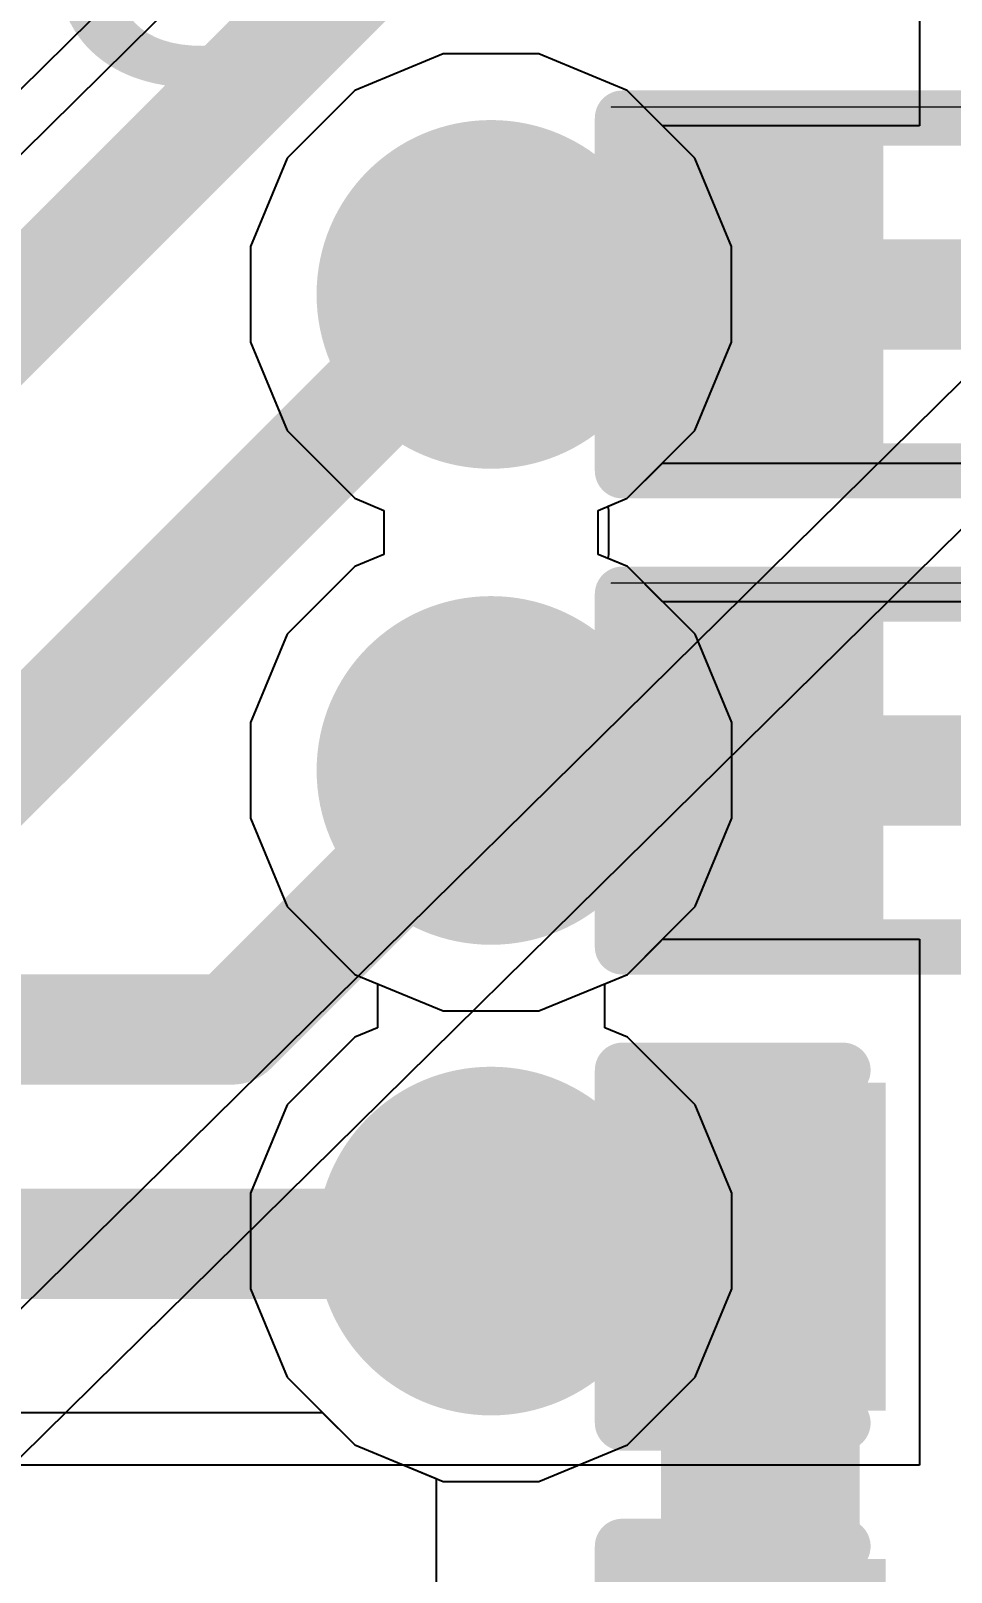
# Model space of a CAD drawing. Header units: inches. Extents: x -5 to 5328, y -4 to 5281.
# Drawn here: x 16.463 to 18.582, y 42.365 to 45.916 of the extents above; entities that cross this region are included whole.
import ezdxf

# ---------------------------------------------------------------- set-up
doc = ezdxf.new("R2010")
doc.units = ezdxf.units.IN
for name, color, linetype in [('Bottom Layer', 5, 'Continuous'), ('Bottom Solder', 6, 'Continuous'), ('Drill Drawing', 1, 'Continuous'), ('Layer 1', 16, 'Continuous'), ('Layer 2', 76, 'Continuous'), ('Top Layer', 1, 'Continuous'), ('Top Overlay', 2, 'Continuous'), ('Top Paste', 8, 'Continuous'), ('Top Solder', 216, 'Continuous'), ('Via Holes', 16, 'Continuous')]:
    doc.layers.add(name, color=color, linetype=linetype)
doc.styles.add('Arial', font='', dxfattribs={"height": 0.2})
doc.styles.get('Arial').set_extended_font_data('Arial')

# ---------------------------------------------------------------- blocks, each defined once
blk = doc.blocks.new('28_UFQFPN__4_4__7')
at = {"layer": 'Top Solder'}
for p in [(-1.2888, -1.5888), (1.5612, -1.5888), (2.2112, -1.2888), (2.2112, 1.7112)]:
    blk.add_line(p, (5314.1234, 5237.7641), dxfattribs=at)
blk = doc.blocks.new('R___0402_43')
at = {"layer": 'Top Layer'}
for points in [[(-0.6985, -0.3175), (-0.6985, 0.3175), (-0.2413, 0.3175), (-0.2413, -0.3175)], [(0.2413, -0.3175), (0.2413, 0.3175), (0.6985, 0.3175), (0.6985, -0.3175)]]:
    blk.add_hatch(color=1, dxfattribs=at).paths.add_polyline_path(points)
at = {"layer": 'Top Paste'}
for points in [[(-0.6985, -0.3175), (-0.6985, 0.3175), (-0.2413, 0.3175), (-0.2413, -0.3175)], [(0.2413, -0.3175), (0.2413, 0.3175), (0.6985, 0.3175), (0.6985, -0.3175)]]:
    blk.add_hatch(color=8, dxfattribs=at).paths.add_polyline_path(points)
at = {"layer": 'Top Solder'}
for points in [[(-0.7535, -0.3725), (-0.7535, 0.3725), (-0.1863, 0.3725), (-0.1863, -0.3725)], [(0.1863, -0.3725), (0.1863, 0.3725), (0.7535, 0.3725), (0.7535, -0.3725)]]:
    blk.add_hatch(color=216, dxfattribs=at).paths.add_polyline_path(points)
at = {"layer": 'Top Overlay'}
for points in [[(-0.7874, 0.4064, 0.127, 0.127, 0), (-0.7874, -0.4064, 0.127, 0.127, 0)], [(0.7874, 0.4064, 0.127, 0.127, 0), (-0.7874, 0.4064, 0.127, 0.127, 0)], [(0.7874, 0.4064, 0.127, 0.127, 0), (0.7874, -0.4064, 0.127, 0.127, 0)], [(0.7874, -0.4064, 0.127, 0.127, 0), (-0.7874, -0.4064, 0.127, 0.127, 0)], [(0.8128, -0.4318, 0.00323, 0.00323, 0), (-0.8128, -0.4318, 0.00323, 0.00323, 0)]]:
    blk.add_lwpolyline(points, format="xyseb", dxfattribs=at)
for points in [[(-0.8191, 0.4064, 0.0635, 0.0635, 1), (-0.7556, 0.4064, 0.0635, 0.0635, 1)], [(-0.8191, 0.4064, 0.0635, 0.0635, 1), (-0.7556, 0.4064, 0.0635, 0.0635, 1)], [(0.7556, 0.4064, 0.0635, 0.0635, 1), (0.8191, 0.4064, 0.0635, 0.0635, 1)], [(0.7556, 0.4064, 0.0635, 0.0635, 1), (0.8191, 0.4064, 0.0635, 0.0635, 1)], [(-0.8191, -0.4064, 0.0635, 0.0635, 1), (-0.7556, -0.4064, 0.0635, 0.0635, 1)], [(-0.8191, -0.4064, 0.0635, 0.0635, 1), (-0.7556, -0.4064, 0.0635, 0.0635, 1)], [(0.7556, -0.4064, 0.0635, 0.0635, 1), (0.8191, -0.4064, 0.0635, 0.0635, 1)], [(0.7556, -0.4064, 0.0635, 0.0635, 1), (0.8191, -0.4064, 0.0635, 0.0635, 1)], [(-0.8136, -0.4318, 0.00161, 0.00161, 1), (-0.812, -0.4318, 0.00161, 0.00161, 1)], [(0.812, -0.4318, 0.00161, 0.00161, 1), (0.8136, -0.4318, 0.00161, 0.00161, 1)]]:
    blk.add_lwpolyline(points, format="xyseb", close=True, dxfattribs=at)
blk = doc.blocks.new('R___0402_44')
at = {"layer": 'Top Layer'}
for points in [[(-0.6985, -0.3175), (-0.6985, 0.3175), (-0.2413, 0.3175), (-0.2413, -0.3175)], [(0.2413, -0.3175), (0.2413, 0.3175), (0.6985, 0.3175), (0.6985, -0.3175)]]:
    blk.add_hatch(color=1, dxfattribs=at).paths.add_polyline_path(points)
at = {"layer": 'Top Paste'}
for points in [[(-0.6985, -0.3175), (-0.6985, 0.3175), (-0.2413, 0.3175), (-0.2413, -0.3175)], [(0.2413, -0.3175), (0.2413, 0.3175), (0.6985, 0.3175), (0.6985, -0.3175)]]:
    blk.add_hatch(color=8, dxfattribs=at).paths.add_polyline_path(points)
at = {"layer": 'Top Solder'}
for points in [[(-0.7535, -0.3725), (-0.7535, 0.3725), (-0.1863, 0.3725), (-0.1863, -0.3725)], [(0.1863, -0.3725), (0.1863, 0.3725), (0.7535, 0.3725), (0.7535, -0.3725)]]:
    blk.add_hatch(color=216, dxfattribs=at).paths.add_polyline_path(points)
at = {"layer": 'Top Overlay'}
for points in [[(-0.7874, 0.4064, 0.127, 0.127, 0), (-0.7874, -0.4064, 0.127, 0.127, 0)], [(0.7874, 0.4064, 0.127, 0.127, 0), (-0.7874, 0.4064, 0.127, 0.127, 0)], [(0.7874, 0.4064, 0.127, 0.127, 0), (0.7874, -0.4064, 0.127, 0.127, 0)], [(0.7874, -0.4064, 0.127, 0.127, 0), (-0.7874, -0.4064, 0.127, 0.127, 0)], [(0.8128, -0.4318, 0.00323, 0.00323, 0), (-0.8128, -0.4318, 0.00323, 0.00323, 0)]]:
    blk.add_lwpolyline(points, format="xyseb", dxfattribs=at)
for points in [[(-0.8191, 0.4064, 0.0635, 0.0635, 1), (-0.7556, 0.4064, 0.0635, 0.0635, 1)], [(-0.8191, 0.4064, 0.0635, 0.0635, 1), (-0.7556, 0.4064, 0.0635, 0.0635, 1)], [(0.7556, 0.4064, 0.0635, 0.0635, 1), (0.8191, 0.4064, 0.0635, 0.0635, 1)], [(0.7556, 0.4064, 0.0635, 0.0635, 1), (0.8191, 0.4064, 0.0635, 0.0635, 1)], [(-0.8191, -0.4064, 0.0635, 0.0635, 1), (-0.7556, -0.4064, 0.0635, 0.0635, 1)], [(-0.8191, -0.4064, 0.0635, 0.0635, 1), (-0.7556, -0.4064, 0.0635, 0.0635, 1)], [(0.7556, -0.4064, 0.0635, 0.0635, 1), (0.8191, -0.4064, 0.0635, 0.0635, 1)], [(0.7556, -0.4064, 0.0635, 0.0635, 1), (0.8191, -0.4064, 0.0635, 0.0635, 1)], [(-0.8136, -0.4318, 0.00161, 0.00161, 1), (-0.812, -0.4318, 0.00161, 0.00161, 1)], [(0.812, -0.4318, 0.00161, 0.00161, 1), (0.8136, -0.4318, 0.00161, 0.00161, 1)]]:
    blk.add_lwpolyline(points, format="xyseb", close=True, dxfattribs=at)
blk = doc.blocks.new('C___0402_155')
at = {"layer": 'Top Layer'}
for points in [[(-0.6985, -0.3175), (-0.6985, 0.3175), (-0.2413, 0.3175), (-0.2413, -0.3175)], [(0.2413, -0.3175), (0.2413, 0.3175), (0.6985, 0.3175), (0.6985, -0.3175)]]:
    blk.add_hatch(color=1, dxfattribs=at).paths.add_polyline_path(points)
at = {"layer": 'Top Paste'}
for points in [[(-0.6985, -0.3175), (-0.6985, 0.3175), (-0.2413, 0.3175), (-0.2413, -0.3175)], [(0.2413, -0.3175), (0.2413, 0.3175), (0.6985, 0.3175), (0.6985, -0.3175)]]:
    blk.add_hatch(color=8, dxfattribs=at).paths.add_polyline_path(points)
at = {"layer": 'Top Solder'}
for points in [[(-0.7585, -0.3775), (-0.7585, 0.3775), (-0.1813, 0.3775), (-0.1813, -0.3775)], [(0.1813, -0.3775), (0.1813, 0.3775), (0.7585, 0.3775), (0.7585, -0.3775)]]:
    blk.add_hatch(color=216, dxfattribs=at).paths.add_polyline_path(points)
at = {"layer": 'Top Overlay'}
for points in [[(-0.7874, 0.4064, 0.127, 0.127, 0), (-0.2794, 0.4064, 0.127, 0.127, 0)], [(-0.7874, -0.4064, 0.127, 0.127, 0), (-0.7874, 0.4064, 0.127, 0.127, 0)], [(0.2794, 0.4064, 0.127, 0.127, 0), (0.7874, 0.4064, 0.127, 0.127, 0)], [(0.7874, -0.4064, 0.127, 0.127, 0), (0.7874, 0.4064, 0.127, 0.127, 0)], [(-0.7874, -0.4064, 0.127, 0.127, 0), (-0.2794, -0.4064, 0.127, 0.127, 0)], [(0.2794, -0.4064, 0.127, 0.127, 0), (0.7874, -0.4064, 0.127, 0.127, 0)]]:
    blk.add_lwpolyline(points, format="xyseb", dxfattribs=at)
for points in [[(-0.8191, 0.4064, 0.0635, 0.0635, 1), (-0.7556, 0.4064, 0.0635, 0.0635, 1)], [(-0.8191, 0.4064, 0.0635, 0.0635, 1), (-0.7556, 0.4064, 0.0635, 0.0635, 1)], [(-0.3111, 0.4064, 0.0635, 0.0635, 1), (-0.2477, 0.4064, 0.0635, 0.0635, 1)], [(0.2477, 0.4064, 0.0635, 0.0635, 1), (0.3111, 0.4064, 0.0635, 0.0635, 1)], [(0.7556, 0.4064, 0.0635, 0.0635, 1), (0.8191, 0.4064, 0.0635, 0.0635, 1)], [(0.7556, 0.4064, 0.0635, 0.0635, 1), (0.8191, 0.4064, 0.0635, 0.0635, 1)], [(-0.8191, -0.4064, 0.0635, 0.0635, 1), (-0.7556, -0.4064, 0.0635, 0.0635, 1)], [(-0.8191, -0.4064, 0.0635, 0.0635, 1), (-0.7556, -0.4064, 0.0635, 0.0635, 1)], [(-0.3111, -0.4064, 0.0635, 0.0635, 1), (-0.2477, -0.4064, 0.0635, 0.0635, 1)], [(0.2477, -0.4064, 0.0635, 0.0635, 1), (0.3111, -0.4064, 0.0635, 0.0635, 1)], [(0.7556, -0.4064, 0.0635, 0.0635, 1), (0.8191, -0.4064, 0.0635, 0.0635, 1)], [(0.7556, -0.4064, 0.0635, 0.0635, 1), (0.8191, -0.4064, 0.0635, 0.0635, 1)]]:
    blk.add_lwpolyline(points, format="xyseb", close=True, dxfattribs=at)
blk = doc.blocks.new('C___0402_156')
at = {"layer": 'Top Layer'}
for points in [[(-0.6985, -0.3175), (-0.6985, 0.3175), (-0.2413, 0.3175), (-0.2413, -0.3175)], [(0.2413, -0.3175), (0.2413, 0.3175), (0.6985, 0.3175), (0.6985, -0.3175)]]:
    blk.add_hatch(color=1, dxfattribs=at).paths.add_polyline_path(points)
at = {"layer": 'Top Paste'}
for points in [[(-0.6985, -0.3175), (-0.6985, 0.3175), (-0.2413, 0.3175), (-0.2413, -0.3175)], [(0.2413, -0.3175), (0.2413, 0.3175), (0.6985, 0.3175), (0.6985, -0.3175)]]:
    blk.add_hatch(color=8, dxfattribs=at).paths.add_polyline_path(points)
at = {"layer": 'Top Solder'}
for points in [[(-0.7585, -0.3775), (-0.7585, 0.3775), (-0.1813, 0.3775), (-0.1813, -0.3775)], [(0.1813, -0.3775), (0.1813, 0.3775), (0.7585, 0.3775), (0.7585, -0.3775)]]:
    blk.add_hatch(color=216, dxfattribs=at).paths.add_polyline_path(points)
at = {"layer": 'Top Overlay'}
for points in [[(-0.7874, 0.4064, 0.127, 0.127, 0), (-0.2794, 0.4064, 0.127, 0.127, 0)], [(-0.7874, -0.4064, 0.127, 0.127, 0), (-0.7874, 0.4064, 0.127, 0.127, 0)], [(0.2794, 0.4064, 0.127, 0.127, 0), (0.7874, 0.4064, 0.127, 0.127, 0)], [(0.7874, -0.4064, 0.127, 0.127, 0), (0.7874, 0.4064, 0.127, 0.127, 0)], [(-0.7874, -0.4064, 0.127, 0.127, 0), (-0.2794, -0.4064, 0.127, 0.127, 0)], [(0.2794, -0.4064, 0.127, 0.127, 0), (0.7874, -0.4064, 0.127, 0.127, 0)]]:
    blk.add_lwpolyline(points, format="xyseb", dxfattribs=at)
for points in [[(-0.8191, 0.4064, 0.0635, 0.0635, 1), (-0.7556, 0.4064, 0.0635, 0.0635, 1)], [(-0.8191, 0.4064, 0.0635, 0.0635, 1), (-0.7556, 0.4064, 0.0635, 0.0635, 1)], [(-0.3111, 0.4064, 0.0635, 0.0635, 1), (-0.2477, 0.4064, 0.0635, 0.0635, 1)], [(0.2477, 0.4064, 0.0635, 0.0635, 1), (0.3111, 0.4064, 0.0635, 0.0635, 1)], [(0.7556, 0.4064, 0.0635, 0.0635, 1), (0.8191, 0.4064, 0.0635, 0.0635, 1)], [(0.7556, 0.4064, 0.0635, 0.0635, 1), (0.8191, 0.4064, 0.0635, 0.0635, 1)], [(-0.8191, -0.4064, 0.0635, 0.0635, 1), (-0.7556, -0.4064, 0.0635, 0.0635, 1)], [(-0.8191, -0.4064, 0.0635, 0.0635, 1), (-0.7556, -0.4064, 0.0635, 0.0635, 1)], [(-0.3111, -0.4064, 0.0635, 0.0635, 1), (-0.2477, -0.4064, 0.0635, 0.0635, 1)], [(0.2477, -0.4064, 0.0635, 0.0635, 1), (0.3111, -0.4064, 0.0635, 0.0635, 1)], [(0.7556, -0.4064, 0.0635, 0.0635, 1), (0.8191, -0.4064, 0.0635, 0.0635, 1)], [(0.7556, -0.4064, 0.0635, 0.0635, 1), (0.8191, -0.4064, 0.0635, 0.0635, 1)]]:
    blk.add_lwpolyline(points, format="xyseb", close=True, dxfattribs=at)

msp = doc.modelspace()

# ---------------------------------------------------------------- hatches: boundary and pattern name
at = {"layer": 'Bottom Layer'}
h = msp.add_hatch(color=5, dxfattribs=at)
edge = h.paths.add_edge_path()
edge.add_arc((17.5223, 45.3084), 0.3, 0, 360)
h = msp.add_hatch(color=5, dxfattribs=at)
edge = h.paths.add_edge_path()
edge.add_arc((17.5224, 44.2118), 0.3, 0, 360)
h = msp.add_hatch(color=5, dxfattribs=at)
edge = h.paths.add_edge_path()
edge.add_arc((17.5224, 43.1277), 0.3, 0, 360)
at = {"layer": 'Bottom Solder'}
h = msp.add_hatch(color=6, dxfattribs=at)
edge = h.paths.add_edge_path()
edge.add_arc((17.5223, 45.3084), 0.4016, 0, 360)
h = msp.add_hatch(color=6, dxfattribs=at)
edge = h.paths.add_edge_path()
edge.add_arc((17.5224, 44.2118), 0.4016, 0, 360)
h = msp.add_hatch(color=6, dxfattribs=at)
edge = h.paths.add_edge_path()
edge.add_arc((17.5224, 43.1277), 0.4016, 0, 360)
at = {"layer": 'Layer 1'}
h = msp.add_hatch(color=16, dxfattribs=at)
edge = h.paths.add_edge_path()
edge.add_arc((17.5223, 45.3084), 0.3, 0, 360)
h = msp.add_hatch(color=16, dxfattribs=at)
edge = h.paths.add_edge_path()
edge.add_arc((17.5224, 44.2118), 0.3, 0, 360)
h = msp.add_hatch(color=16, dxfattribs=at)
edge = h.paths.add_edge_path()
edge.add_arc((17.5224, 43.1277), 0.3, 0, 360)
at = {"layer": 'Layer 2'}
h = msp.add_hatch(color=76, dxfattribs=at)
edge = h.paths.add_edge_path()
edge.add_arc((17.5223, 45.3084), 0.3, 0, 360)
h = msp.add_hatch(color=76, dxfattribs=at)
edge = h.paths.add_edge_path()
edge.add_arc((17.5224, 44.2118), 0.3, 0, 360)
h = msp.add_hatch(color=76, dxfattribs=at)
edge = h.paths.add_edge_path()
edge.add_arc((17.5224, 43.1277), 0.3, 0, 360)
at = {"layer": 'Top Layer'}
h = msp.add_hatch(color=1, dxfattribs=at)
edge = h.paths.add_edge_path()
edge.add_arc((17.5223, 45.3084), 0.3, 0, 360)
h = msp.add_hatch(color=1, dxfattribs=at)
edge = h.paths.add_edge_path()
edge.add_arc((17.5224, 44.2118), 0.3, 0, 360)
h = msp.add_hatch(color=1, dxfattribs=at)
edge = h.paths.add_edge_path()
edge.add_arc((17.5224, 43.1277), 0.3, 0, 360)
msp.add_hatch(color=1, dxfattribs=at).paths.add_polyline_path([(17.9137, 41.7007), (18.3708, 41.7007), (18.3708, 43.4324), (17.9137, 43.4324)])
at = {"layer": 'Top Solder'}
h = msp.add_hatch(color=216, dxfattribs=at)
edge = h.paths.add_edge_path()
edge.add_arc((17.5223, 45.3084), 0.4016, 0, 360)
h = msp.add_hatch(color=216, dxfattribs=at)
edge = h.paths.add_edge_path()
edge.add_arc((17.5224, 44.2118), 0.4016, 0, 360)
h = msp.add_hatch(color=216, dxfattribs=at)
edge = h.paths.add_edge_path()
edge.add_arc((17.5224, 43.1277), 0.4016, 0, 360)
at = {"layer": 'Via Holes'}
h = msp.add_hatch(color=7, dxfattribs=at)
edge = h.paths.add_edge_path()
edge.add_arc((17.5223, 45.3084), 0.15, 0, 360)
h = msp.add_hatch(color=7, dxfattribs=at)
edge = h.paths.add_edge_path()
edge.add_arc((17.5224, 44.2118), 0.15, 0, 360)
h = msp.add_hatch(color=7, dxfattribs=at)
edge = h.paths.add_edge_path()
edge.add_arc((17.5224, 43.1277), 0.15, 0, 360)

# ---------------------------------------------------------------- linework, layer by layer
at = {"layer": 'Bottom Layer'}
for p, q in [((18.5087, 49.103), (18.5087, 45.6969)), ((17.4121, 45.8624), (17.2085, 45.7781)), ((17.6325, 45.8624), (17.4121, 45.8624)), ((17.8361, 45.7781), (17.6325, 45.8624)), ((17.2085, 45.7781), (17.0526, 45.6222)), ((17.9173, 45.6969), (17.8361, 45.7781)), ((18.5087, 45.6969), (17.9173, 45.6969)), ((17.0526, 45.6222), (16.9683, 45.4186)), ((16.9683, 45.4186), (16.9683, 45.1982)), ((16.9683, 45.1982), (17.0526, 44.9946)), ((17.0526, 44.9946), (17.2085, 44.8387)), ((17.8361, 44.8387), (17.9173, 44.9199)), ((17.9173, 44.9199), (20.3111, 44.9199)), ((17.2085, 44.8387), (17.2757, 44.8109)), ((17.2757, 44.8109), (17.2757, 44.7093)), ((17.7918, 44.8204), (17.8361, 44.8387)), ((17.7937, 44.8109), (17.7918, 44.8204)), ((17.7937, 44.7093), (17.7937, 44.8109)), ((17.2757, 44.7093), (17.2086, 44.6815)), ((17.7918, 44.6998), (17.7937, 44.7093)), ((17.2086, 44.6815), (17.0527, 44.5256)), ((17.8362, 44.6815), (17.7918, 44.6998)), ((17.9174, 44.6003), (17.8362, 44.6815)), ((22.7501, 44.6003), (17.9174, 44.6003)), ((17.0527, 44.5256), (16.9684, 44.322)), ((16.9684, 44.322), (16.9684, 44.1016)), ((16.9684, 44.1016), (17.0527, 43.898)), ((17.0527, 43.898), (17.2086, 43.7421)), ((17.8362, 43.7421), (17.9174, 43.8233)), ((17.9174, 43.8233), (18.5087, 43.8233)), ((18.5087, 43.8233), (18.5087, 42.6118)), ((17.2086, 43.7421), (17.4122, 43.6578)), ((17.6326, 43.6578), (17.8362, 43.7421)), ((17.4122, 43.6578), (17.6326, 43.6578)), ((18.5087, 42.6118), (14.0077, 42.6118))]:
    msp.add_line(p, q, dxfattribs=at)
for points in [[(17.5223, 45.3084, 0.254, 0.254, 0), (20.3111, 45.3084, 0.254, 0.254, 0)], [(17.5224, 44.2118, 0.254, 0.254, 0), (22.911, 44.2118, 0.254, 0.254, 0)]]:
    msp.add_lwpolyline(points, format="xyseb", dxfattribs=at)
for points in [[(17.4588, 45.3084, 0.127, 0.127, 1), (17.5858, 45.3084, 0.127, 0.127, 1)], [(17.4589, 44.2118, 0.127, 0.127, 1), (17.5859, 44.2118, 0.127, 0.127, 1)]]:
    msp.add_lwpolyline(points, format="xyseb", close=True, dxfattribs=at)
at = {"layer": 'Drill Drawing'}
for points in [[(17.3953, 45.4354, 0.0508, 0.0508, 0), (17.5223, 45.5624, 0.0508, 0.0508, 0)], [(17.5223, 45.5624, 0.0508, 0.0508, 0), (17.6493, 45.4354, 0.0508, 0.0508, 0)], [(17.4461, 45.3846, 0.0508, 0.0508, 0), (17.5223, 45.4608, 0.0508, 0.0508, 0)], [(17.5223, 45.4608, 0.0508, 0.0508, 0), (17.5985, 45.3846, 0.0508, 0.0508, 0)], [(17.2683, 45.4354, 0.0508, 0.0508, 0), (17.3953, 45.3084, 0.0508, 0.0508, 0)], [(17.2683, 45.4354, 0.0508, 0.0508, 0), (17.3953, 45.4354, 0.0508, 0.0508, 0)], [(17.6493, 45.4354, 0.0508, 0.0508, 0), (17.7763, 45.4354, 0.0508, 0.0508, 0)], [(17.6493, 45.3084, 0.0508, 0.0508, 0), (17.7763, 45.4354, 0.0508, 0.0508, 0)], [(17.3699, 45.3846, 0.0508, 0.0508, 0), (17.4461, 45.3084, 0.0508, 0.0508, 0)], [(17.3699, 45.3846, 0.0508, 0.0508, 0), (17.4461, 45.3846, 0.0508, 0.0508, 0)], [(17.5985, 45.3846, 0.0508, 0.0508, 0), (17.6747, 45.3846, 0.0508, 0.0508, 0)], [(17.5985, 45.3084, 0.0508, 0.0508, 0), (17.6747, 45.3846, 0.0508, 0.0508, 0)], [(17.2683, 45.1814, 0.0508, 0.0508, 0), (17.3953, 45.3084, 0.0508, 0.0508, 0)], [(17.3699, 45.2322, 0.0508, 0.0508, 0), (17.4461, 45.3084, 0.0508, 0.0508, 0)], [(17.5985, 45.3084, 0.0508, 0.0508, 0), (17.6747, 45.2322, 0.0508, 0.0508, 0)], [(17.6493, 45.3084, 0.0508, 0.0508, 0), (17.7763, 45.1814, 0.0508, 0.0508, 0)], [(17.3699, 45.2322, 0.0508, 0.0508, 0), (17.4461, 45.2322, 0.0508, 0.0508, 0)], [(17.4461, 45.2322, 0.0508, 0.0508, 0), (17.5223, 45.156, 0.0508, 0.0508, 0)], [(17.5223, 45.156, 0.0508, 0.0508, 0), (17.5985, 45.2322, 0.0508, 0.0508, 0)], [(17.5985, 45.2322, 0.0508, 0.0508, 0), (17.6747, 45.2322, 0.0508, 0.0508, 0)], [(17.2683, 45.1814, 0.0508, 0.0508, 0), (17.3953, 45.1814, 0.0508, 0.0508, 0)], [(17.3953, 45.1814, 0.0508, 0.0508, 0), (17.5223, 45.0544, 0.0508, 0.0508, 0)], [(17.5223, 45.0544, 0.0508, 0.0508, 0), (17.6493, 45.1814, 0.0508, 0.0508, 0)], [(17.6493, 45.1814, 0.0508, 0.0508, 0), (17.7763, 45.1814, 0.0508, 0.0508, 0)], [(17.3954, 44.3388, 0.0508, 0.0508, 0), (17.5224, 44.4658, 0.0508, 0.0508, 0)], [(17.5224, 44.4658, 0.0508, 0.0508, 0), (17.6494, 44.3388, 0.0508, 0.0508, 0)], [(17.4462, 44.288, 0.0508, 0.0508, 0), (17.5224, 44.3642, 0.0508, 0.0508, 0)], [(17.5224, 44.3642, 0.0508, 0.0508, 0), (17.5986, 44.288, 0.0508, 0.0508, 0)], [(17.2684, 44.3388, 0.0508, 0.0508, 0), (17.3954, 44.2118, 0.0508, 0.0508, 0)], [(17.2684, 44.3388, 0.0508, 0.0508, 0), (17.3954, 44.3388, 0.0508, 0.0508, 0)], [(17.6494, 44.3388, 0.0508, 0.0508, 0), (17.7764, 44.3388, 0.0508, 0.0508, 0)], [(17.6494, 44.2118, 0.0508, 0.0508, 0), (17.7764, 44.3388, 0.0508, 0.0508, 0)], [(17.37, 44.288, 0.0508, 0.0508, 0), (17.4462, 44.2118, 0.0508, 0.0508, 0)], [(17.37, 44.288, 0.0508, 0.0508, 0), (17.4462, 44.288, 0.0508, 0.0508, 0)], [(17.5986, 44.288, 0.0508, 0.0508, 0), (17.6748, 44.288, 0.0508, 0.0508, 0)], [(17.5986, 44.2118, 0.0508, 0.0508, 0), (17.6748, 44.288, 0.0508, 0.0508, 0)], [(17.2684, 44.0848, 0.0508, 0.0508, 0), (17.3954, 44.2118, 0.0508, 0.0508, 0)], [(17.37, 44.1356, 0.0508, 0.0508, 0), (17.4462, 44.2118, 0.0508, 0.0508, 0)], [(17.5986, 44.2118, 0.0508, 0.0508, 0), (17.6748, 44.1356, 0.0508, 0.0508, 0)], [(17.6494, 44.2118, 0.0508, 0.0508, 0), (17.7764, 44.0848, 0.0508, 0.0508, 0)], [(17.37, 44.1356, 0.0508, 0.0508, 0), (17.4462, 44.1356, 0.0508, 0.0508, 0)], [(17.4462, 44.1356, 0.0508, 0.0508, 0), (17.5224, 44.0594, 0.0508, 0.0508, 0)], [(17.5224, 44.0594, 0.0508, 0.0508, 0), (17.5986, 44.1356, 0.0508, 0.0508, 0)], [(17.5986, 44.1356, 0.0508, 0.0508, 0), (17.6748, 44.1356, 0.0508, 0.0508, 0)], [(17.2684, 44.0848, 0.0508, 0.0508, 0), (17.3954, 44.0848, 0.0508, 0.0508, 0)], [(17.3954, 44.0848, 0.0508, 0.0508, 0), (17.5224, 43.9578, 0.0508, 0.0508, 0)], [(17.5224, 43.9578, 0.0508, 0.0508, 0), (17.6494, 44.0848, 0.0508, 0.0508, 0)], [(17.6494, 44.0848, 0.0508, 0.0508, 0), (17.7764, 44.0848, 0.0508, 0.0508, 0)], [(17.3954, 43.2547, 0.0508, 0.0508, 0), (17.5224, 43.3817, 0.0508, 0.0508, 0)], [(17.5224, 43.3817, 0.0508, 0.0508, 0), (17.6494, 43.2547, 0.0508, 0.0508, 0)], [(17.4462, 43.2039, 0.0508, 0.0508, 0), (17.5224, 43.2801, 0.0508, 0.0508, 0)], [(17.5224, 43.2801, 0.0508, 0.0508, 0), (17.5986, 43.2039, 0.0508, 0.0508, 0)], [(17.2684, 43.2547, 0.0508, 0.0508, 0), (17.3954, 43.1277, 0.0508, 0.0508, 0)], [(17.2684, 43.2547, 0.0508, 0.0508, 0), (17.3954, 43.2547, 0.0508, 0.0508, 0)], [(17.6494, 43.2547, 0.0508, 0.0508, 0), (17.7764, 43.2547, 0.0508, 0.0508, 0)], [(17.6494, 43.1277, 0.0508, 0.0508, 0), (17.7764, 43.2547, 0.0508, 0.0508, 0)], [(17.37, 43.2039, 0.0508, 0.0508, 0), (17.4462, 43.1277, 0.0508, 0.0508, 0)], [(17.37, 43.2039, 0.0508, 0.0508, 0), (17.4462, 43.2039, 0.0508, 0.0508, 0)], [(17.5986, 43.2039, 0.0508, 0.0508, 0), (17.6748, 43.2039, 0.0508, 0.0508, 0)], [(17.5986, 43.1277, 0.0508, 0.0508, 0), (17.6748, 43.2039, 0.0508, 0.0508, 0)], [(17.2684, 43.0007, 0.0508, 0.0508, 0), (17.3954, 43.1277, 0.0508, 0.0508, 0)], [(17.37, 43.0515, 0.0508, 0.0508, 0), (17.4462, 43.1277, 0.0508, 0.0508, 0)], [(17.5986, 43.1277, 0.0508, 0.0508, 0), (17.6748, 43.0515, 0.0508, 0.0508, 0)], [(17.6494, 43.1277, 0.0508, 0.0508, 0), (17.7764, 43.0007, 0.0508, 0.0508, 0)], [(17.37, 43.0515, 0.0508, 0.0508, 0), (17.4462, 43.0515, 0.0508, 0.0508, 0)], [(17.4462, 43.0515, 0.0508, 0.0508, 0), (17.5224, 42.9753, 0.0508, 0.0508, 0)], [(17.5224, 42.9753, 0.0508, 0.0508, 0), (17.5986, 43.0515, 0.0508, 0.0508, 0)], [(17.5986, 43.0515, 0.0508, 0.0508, 0), (17.6748, 43.0515, 0.0508, 0.0508, 0)], [(17.2684, 43.0007, 0.0508, 0.0508, 0), (17.3954, 43.0007, 0.0508, 0.0508, 0)], [(17.3954, 43.0007, 0.0508, 0.0508, 0), (17.5224, 42.8737, 0.0508, 0.0508, 0)], [(17.5224, 42.8737, 0.0508, 0.0508, 0), (17.6494, 43.0007, 0.0508, 0.0508, 0)], [(17.6494, 43.0007, 0.0508, 0.0508, 0), (17.7764, 43.0007, 0.0508, 0.0508, 0)]]:
    msp.add_lwpolyline(points, format="xyseb", dxfattribs=at)
for points in [[(17.5096, 45.5624, 0.0254, 0.0254, 1), (17.535, 45.5624, 0.0254, 0.0254, 1)], [(17.5096, 45.5624, 0.0254, 0.0254, 1), (17.535, 45.5624, 0.0254, 0.0254, 1)], [(17.5096, 45.4608, 0.0254, 0.0254, 1), (17.535, 45.4608, 0.0254, 0.0254, 1)], [(17.5096, 45.4608, 0.0254, 0.0254, 1), (17.535, 45.4608, 0.0254, 0.0254, 1)], [(17.2556, 45.4354, 0.0254, 0.0254, 1), (17.281, 45.4354, 0.0254, 0.0254, 1)], [(17.2556, 45.4354, 0.0254, 0.0254, 1), (17.281, 45.4354, 0.0254, 0.0254, 1)], [(17.3826, 45.4354, 0.0254, 0.0254, 1), (17.408, 45.4354, 0.0254, 0.0254, 1)], [(17.3826, 45.4354, 0.0254, 0.0254, 1), (17.408, 45.4354, 0.0254, 0.0254, 1)], [(17.6366, 45.4354, 0.0254, 0.0254, 1), (17.662, 45.4354, 0.0254, 0.0254, 1)], [(17.6366, 45.4354, 0.0254, 0.0254, 1), (17.662, 45.4354, 0.0254, 0.0254, 1)], [(17.7636, 45.4354, 0.0254, 0.0254, 1), (17.789, 45.4354, 0.0254, 0.0254, 1)], [(17.7636, 45.4354, 0.0254, 0.0254, 1), (17.789, 45.4354, 0.0254, 0.0254, 1)], [(17.3572, 45.3846, 0.0254, 0.0254, 1), (17.3826, 45.3846, 0.0254, 0.0254, 1)], [(17.3572, 45.3846, 0.0254, 0.0254, 1), (17.3826, 45.3846, 0.0254, 0.0254, 1)], [(17.4334, 45.3846, 0.0254, 0.0254, 1), (17.4588, 45.3846, 0.0254, 0.0254, 1)], [(17.4334, 45.3846, 0.0254, 0.0254, 1), (17.4588, 45.3846, 0.0254, 0.0254, 1)], [(17.5858, 45.3846, 0.0254, 0.0254, 1), (17.6112, 45.3846, 0.0254, 0.0254, 1)], [(17.5858, 45.3846, 0.0254, 0.0254, 1), (17.6112, 45.3846, 0.0254, 0.0254, 1)], [(17.662, 45.3846, 0.0254, 0.0254, 1), (17.6874, 45.3846, 0.0254, 0.0254, 1)], [(17.662, 45.3846, 0.0254, 0.0254, 1), (17.6874, 45.3846, 0.0254, 0.0254, 1)], [(17.3826, 45.3084, 0.0254, 0.0254, 1), (17.408, 45.3084, 0.0254, 0.0254, 1)], [(17.3826, 45.3084, 0.0254, 0.0254, 1), (17.408, 45.3084, 0.0254, 0.0254, 1)], [(17.4334, 45.3084, 0.0254, 0.0254, 1), (17.4588, 45.3084, 0.0254, 0.0254, 1)], [(17.4334, 45.3084, 0.0254, 0.0254, 1), (17.4588, 45.3084, 0.0254, 0.0254, 1)], [(17.5858, 45.3084, 0.0254, 0.0254, 1), (17.6112, 45.3084, 0.0254, 0.0254, 1)], [(17.5858, 45.3084, 0.0254, 0.0254, 1), (17.6112, 45.3084, 0.0254, 0.0254, 1)], [(17.6366, 45.3084, 0.0254, 0.0254, 1), (17.662, 45.3084, 0.0254, 0.0254, 1)], [(17.6366, 45.3084, 0.0254, 0.0254, 1), (17.662, 45.3084, 0.0254, 0.0254, 1)], [(17.3572, 45.2322, 0.0254, 0.0254, 1), (17.3826, 45.2322, 0.0254, 0.0254, 1)], [(17.3572, 45.2322, 0.0254, 0.0254, 1), (17.3826, 45.2322, 0.0254, 0.0254, 1)], [(17.4334, 45.2322, 0.0254, 0.0254, 1), (17.4588, 45.2322, 0.0254, 0.0254, 1)], [(17.4334, 45.2322, 0.0254, 0.0254, 1), (17.4588, 45.2322, 0.0254, 0.0254, 1)], [(17.5858, 45.2322, 0.0254, 0.0254, 1), (17.6112, 45.2322, 0.0254, 0.0254, 1)], [(17.5858, 45.2322, 0.0254, 0.0254, 1), (17.6112, 45.2322, 0.0254, 0.0254, 1)], [(17.662, 45.2322, 0.0254, 0.0254, 1), (17.6874, 45.2322, 0.0254, 0.0254, 1)], [(17.662, 45.2322, 0.0254, 0.0254, 1), (17.6874, 45.2322, 0.0254, 0.0254, 1)], [(17.2556, 45.1814, 0.0254, 0.0254, 1), (17.281, 45.1814, 0.0254, 0.0254, 1)], [(17.2556, 45.1814, 0.0254, 0.0254, 1), (17.281, 45.1814, 0.0254, 0.0254, 1)], [(17.3826, 45.1814, 0.0254, 0.0254, 1), (17.408, 45.1814, 0.0254, 0.0254, 1)], [(17.3826, 45.1814, 0.0254, 0.0254, 1), (17.408, 45.1814, 0.0254, 0.0254, 1)], [(17.6366, 45.1814, 0.0254, 0.0254, 1), (17.662, 45.1814, 0.0254, 0.0254, 1)], [(17.6366, 45.1814, 0.0254, 0.0254, 1), (17.662, 45.1814, 0.0254, 0.0254, 1)], [(17.7636, 45.1814, 0.0254, 0.0254, 1), (17.789, 45.1814, 0.0254, 0.0254, 1)], [(17.7636, 45.1814, 0.0254, 0.0254, 1), (17.789, 45.1814, 0.0254, 0.0254, 1)], [(17.5096, 45.156, 0.0254, 0.0254, 1), (17.535, 45.156, 0.0254, 0.0254, 1)], [(17.5096, 45.156, 0.0254, 0.0254, 1), (17.535, 45.156, 0.0254, 0.0254, 1)], [(17.5096, 45.0544, 0.0254, 0.0254, 1), (17.535, 45.0544, 0.0254, 0.0254, 1)], [(17.5096, 45.0544, 0.0254, 0.0254, 1), (17.535, 45.0544, 0.0254, 0.0254, 1)], [(17.5097, 44.4658, 0.0254, 0.0254, 1), (17.5351, 44.4658, 0.0254, 0.0254, 1)], [(17.5097, 44.4658, 0.0254, 0.0254, 1), (17.5351, 44.4658, 0.0254, 0.0254, 1)], [(17.5097, 44.3642, 0.0254, 0.0254, 1), (17.5351, 44.3642, 0.0254, 0.0254, 1)], [(17.5097, 44.3642, 0.0254, 0.0254, 1), (17.5351, 44.3642, 0.0254, 0.0254, 1)], [(17.2557, 44.3388, 0.0254, 0.0254, 1), (17.2811, 44.3388, 0.0254, 0.0254, 1)], [(17.2557, 44.3388, 0.0254, 0.0254, 1), (17.2811, 44.3388, 0.0254, 0.0254, 1)], [(17.3827, 44.3388, 0.0254, 0.0254, 1), (17.4081, 44.3388, 0.0254, 0.0254, 1)], [(17.3827, 44.3388, 0.0254, 0.0254, 1), (17.4081, 44.3388, 0.0254, 0.0254, 1)], [(17.6367, 44.3388, 0.0254, 0.0254, 1), (17.6621, 44.3388, 0.0254, 0.0254, 1)], [(17.6367, 44.3388, 0.0254, 0.0254, 1), (17.6621, 44.3388, 0.0254, 0.0254, 1)], [(17.7637, 44.3388, 0.0254, 0.0254, 1), (17.7891, 44.3388, 0.0254, 0.0254, 1)], [(17.7637, 44.3388, 0.0254, 0.0254, 1), (17.7891, 44.3388, 0.0254, 0.0254, 1)], [(17.3573, 44.288, 0.0254, 0.0254, 1), (17.3827, 44.288, 0.0254, 0.0254, 1)], [(17.3573, 44.288, 0.0254, 0.0254, 1), (17.3827, 44.288, 0.0254, 0.0254, 1)], [(17.4335, 44.288, 0.0254, 0.0254, 1), (17.4589, 44.288, 0.0254, 0.0254, 1)], [(17.4335, 44.288, 0.0254, 0.0254, 1), (17.4589, 44.288, 0.0254, 0.0254, 1)], [(17.5859, 44.288, 0.0254, 0.0254, 1), (17.6113, 44.288, 0.0254, 0.0254, 1)], [(17.5859, 44.288, 0.0254, 0.0254, 1), (17.6113, 44.288, 0.0254, 0.0254, 1)], [(17.6621, 44.288, 0.0254, 0.0254, 1), (17.6875, 44.288, 0.0254, 0.0254, 1)], [(17.6621, 44.288, 0.0254, 0.0254, 1), (17.6875, 44.288, 0.0254, 0.0254, 1)], [(17.3827, 44.2118, 0.0254, 0.0254, 1), (17.4081, 44.2118, 0.0254, 0.0254, 1)], [(17.3827, 44.2118, 0.0254, 0.0254, 1), (17.4081, 44.2118, 0.0254, 0.0254, 1)], [(17.4335, 44.2118, 0.0254, 0.0254, 1), (17.4589, 44.2118, 0.0254, 0.0254, 1)], [(17.4335, 44.2118, 0.0254, 0.0254, 1), (17.4589, 44.2118, 0.0254, 0.0254, 1)], [(17.5859, 44.2118, 0.0254, 0.0254, 1), (17.6113, 44.2118, 0.0254, 0.0254, 1)], [(17.5859, 44.2118, 0.0254, 0.0254, 1), (17.6113, 44.2118, 0.0254, 0.0254, 1)], [(17.6367, 44.2118, 0.0254, 0.0254, 1), (17.6621, 44.2118, 0.0254, 0.0254, 1)], [(17.6367, 44.2118, 0.0254, 0.0254, 1), (17.6621, 44.2118, 0.0254, 0.0254, 1)], [(17.3573, 44.1356, 0.0254, 0.0254, 1), (17.3827, 44.1356, 0.0254, 0.0254, 1)], [(17.3573, 44.1356, 0.0254, 0.0254, 1), (17.3827, 44.1356, 0.0254, 0.0254, 1)], [(17.4335, 44.1356, 0.0254, 0.0254, 1), (17.4589, 44.1356, 0.0254, 0.0254, 1)], [(17.4335, 44.1356, 0.0254, 0.0254, 1), (17.4589, 44.1356, 0.0254, 0.0254, 1)], [(17.5859, 44.1356, 0.0254, 0.0254, 1), (17.6113, 44.1356, 0.0254, 0.0254, 1)], [(17.5859, 44.1356, 0.0254, 0.0254, 1), (17.6113, 44.1356, 0.0254, 0.0254, 1)], [(17.6621, 44.1356, 0.0254, 0.0254, 1), (17.6875, 44.1356, 0.0254, 0.0254, 1)], [(17.6621, 44.1356, 0.0254, 0.0254, 1), (17.6875, 44.1356, 0.0254, 0.0254, 1)], [(17.2557, 44.0848, 0.0254, 0.0254, 1), (17.2811, 44.0848, 0.0254, 0.0254, 1)], [(17.2557, 44.0848, 0.0254, 0.0254, 1), (17.2811, 44.0848, 0.0254, 0.0254, 1)], [(17.3827, 44.0848, 0.0254, 0.0254, 1), (17.4081, 44.0848, 0.0254, 0.0254, 1)], [(17.3827, 44.0848, 0.0254, 0.0254, 1), (17.4081, 44.0848, 0.0254, 0.0254, 1)], [(17.6367, 44.0848, 0.0254, 0.0254, 1), (17.6621, 44.0848, 0.0254, 0.0254, 1)], [(17.6367, 44.0848, 0.0254, 0.0254, 1), (17.6621, 44.0848, 0.0254, 0.0254, 1)], [(17.7637, 44.0848, 0.0254, 0.0254, 1), (17.7891, 44.0848, 0.0254, 0.0254, 1)], [(17.7637, 44.0848, 0.0254, 0.0254, 1), (17.7891, 44.0848, 0.0254, 0.0254, 1)], [(17.5097, 44.0594, 0.0254, 0.0254, 1), (17.5351, 44.0594, 0.0254, 0.0254, 1)], [(17.5097, 44.0594, 0.0254, 0.0254, 1), (17.5351, 44.0594, 0.0254, 0.0254, 1)], [(17.5097, 43.9578, 0.0254, 0.0254, 1), (17.5351, 43.9578, 0.0254, 0.0254, 1)], [(17.5097, 43.9578, 0.0254, 0.0254, 1), (17.5351, 43.9578, 0.0254, 0.0254, 1)], [(17.5097, 43.3817, 0.0254, 0.0254, 1), (17.5351, 43.3817, 0.0254, 0.0254, 1)], [(17.5097, 43.3817, 0.0254, 0.0254, 1), (17.5351, 43.3817, 0.0254, 0.0254, 1)], [(17.5097, 43.2801, 0.0254, 0.0254, 1), (17.5351, 43.2801, 0.0254, 0.0254, 1)], [(17.5097, 43.2801, 0.0254, 0.0254, 1), (17.5351, 43.2801, 0.0254, 0.0254, 1)], [(17.2557, 43.2547, 0.0254, 0.0254, 1), (17.2811, 43.2547, 0.0254, 0.0254, 1)], [(17.2557, 43.2547, 0.0254, 0.0254, 1), (17.2811, 43.2547, 0.0254, 0.0254, 1)], [(17.3827, 43.2547, 0.0254, 0.0254, 1), (17.4081, 43.2547, 0.0254, 0.0254, 1)], [(17.3827, 43.2547, 0.0254, 0.0254, 1), (17.4081, 43.2547, 0.0254, 0.0254, 1)], [(17.6367, 43.2547, 0.0254, 0.0254, 1), (17.6621, 43.2547, 0.0254, 0.0254, 1)], [(17.6367, 43.2547, 0.0254, 0.0254, 1), (17.6621, 43.2547, 0.0254, 0.0254, 1)], [(17.7637, 43.2547, 0.0254, 0.0254, 1), (17.7891, 43.2547, 0.0254, 0.0254, 1)], [(17.7637, 43.2547, 0.0254, 0.0254, 1), (17.7891, 43.2547, 0.0254, 0.0254, 1)], [(17.3573, 43.2039, 0.0254, 0.0254, 1), (17.3827, 43.2039, 0.0254, 0.0254, 1)], [(17.3573, 43.2039, 0.0254, 0.0254, 1), (17.3827, 43.2039, 0.0254, 0.0254, 1)], [(17.4335, 43.2039, 0.0254, 0.0254, 1), (17.4589, 43.2039, 0.0254, 0.0254, 1)], [(17.4335, 43.2039, 0.0254, 0.0254, 1), (17.4589, 43.2039, 0.0254, 0.0254, 1)], [(17.5859, 43.2039, 0.0254, 0.0254, 1), (17.6113, 43.2039, 0.0254, 0.0254, 1)], [(17.5859, 43.2039, 0.0254, 0.0254, 1), (17.6113, 43.2039, 0.0254, 0.0254, 1)], [(17.6621, 43.2039, 0.0254, 0.0254, 1), (17.6875, 43.2039, 0.0254, 0.0254, 1)], [(17.6621, 43.2039, 0.0254, 0.0254, 1), (17.6875, 43.2039, 0.0254, 0.0254, 1)], [(17.3827, 43.1277, 0.0254, 0.0254, 1), (17.4081, 43.1277, 0.0254, 0.0254, 1)], [(17.3827, 43.1277, 0.0254, 0.0254, 1), (17.4081, 43.1277, 0.0254, 0.0254, 1)], [(17.4335, 43.1277, 0.0254, 0.0254, 1), (17.4589, 43.1277, 0.0254, 0.0254, 1)], [(17.4335, 43.1277, 0.0254, 0.0254, 1), (17.4589, 43.1277, 0.0254, 0.0254, 1)], [(17.5859, 43.1277, 0.0254, 0.0254, 1), (17.6113, 43.1277, 0.0254, 0.0254, 1)], [(17.5859, 43.1277, 0.0254, 0.0254, 1), (17.6113, 43.1277, 0.0254, 0.0254, 1)], [(17.6367, 43.1277, 0.0254, 0.0254, 1), (17.6621, 43.1277, 0.0254, 0.0254, 1)], [(17.6367, 43.1277, 0.0254, 0.0254, 1), (17.6621, 43.1277, 0.0254, 0.0254, 1)], [(17.3573, 43.0515, 0.0254, 0.0254, 1), (17.3827, 43.0515, 0.0254, 0.0254, 1)], [(17.3573, 43.0515, 0.0254, 0.0254, 1), (17.3827, 43.0515, 0.0254, 0.0254, 1)], [(17.4335, 43.0515, 0.0254, 0.0254, 1), (17.4589, 43.0515, 0.0254, 0.0254, 1)], [(17.4335, 43.0515, 0.0254, 0.0254, 1), (17.4589, 43.0515, 0.0254, 0.0254, 1)], [(17.5859, 43.0515, 0.0254, 0.0254, 1), (17.6113, 43.0515, 0.0254, 0.0254, 1)], [(17.5859, 43.0515, 0.0254, 0.0254, 1), (17.6113, 43.0515, 0.0254, 0.0254, 1)], [(17.6621, 43.0515, 0.0254, 0.0254, 1), (17.6875, 43.0515, 0.0254, 0.0254, 1)], [(17.6621, 43.0515, 0.0254, 0.0254, 1), (17.6875, 43.0515, 0.0254, 0.0254, 1)], [(17.2557, 43.0007, 0.0254, 0.0254, 1), (17.2811, 43.0007, 0.0254, 0.0254, 1)], [(17.2557, 43.0007, 0.0254, 0.0254, 1), (17.2811, 43.0007, 0.0254, 0.0254, 1)], [(17.3827, 43.0007, 0.0254, 0.0254, 1), (17.4081, 43.0007, 0.0254, 0.0254, 1)], [(17.3827, 43.0007, 0.0254, 0.0254, 1), (17.4081, 43.0007, 0.0254, 0.0254, 1)], [(17.5097, 42.9753, 0.0254, 0.0254, 1), (17.5351, 42.9753, 0.0254, 0.0254, 1)], [(17.5097, 42.9753, 0.0254, 0.0254, 1), (17.5351, 42.9753, 0.0254, 0.0254, 1)], [(17.6367, 43.0007, 0.0254, 0.0254, 1), (17.6621, 43.0007, 0.0254, 0.0254, 1)], [(17.6367, 43.0007, 0.0254, 0.0254, 1), (17.6621, 43.0007, 0.0254, 0.0254, 1)], [(17.7637, 43.0007, 0.0254, 0.0254, 1), (17.7891, 43.0007, 0.0254, 0.0254, 1)], [(17.7637, 43.0007, 0.0254, 0.0254, 1), (17.7891, 43.0007, 0.0254, 0.0254, 1)], [(17.5097, 42.8737, 0.0254, 0.0254, 1), (17.5351, 42.8737, 0.0254, 0.0254, 1)], [(17.5097, 42.8737, 0.0254, 0.0254, 1), (17.5351, 42.8737, 0.0254, 0.0254, 1)]]:
    msp.add_lwpolyline(points, format="xyseb", close=True, dxfattribs=at)
at = {"layer": 'Layer 1'}
for p, q in [((17.4121, 45.8624), (17.2085, 45.7781)), ((17.6325, 45.8624), (17.4121, 45.8624)), ((17.8361, 45.7781), (17.6325, 45.8624)), ((17.2085, 45.7781), (17.0526, 45.6222)), ((17.9919, 45.6222), (17.8361, 45.7781)), ((17.0526, 45.6222), (16.9683, 45.4186)), ((18.0763, 45.4186), (17.9919, 45.6222)), ((16.9683, 45.4186), (16.9683, 45.1982)), ((18.0763, 45.1982), (18.0763, 45.4186)), ((16.9683, 45.1982), (17.0526, 44.9946)), ((17.9919, 44.9946), (18.0763, 45.1982)), ((17.0526, 44.9946), (17.2085, 44.8387)), ((17.8361, 44.8387), (17.9919, 44.9946)), ((17.2085, 44.8387), (17.2757, 44.8109)), ((17.2757, 44.8109), (17.2757, 44.7093)), ((17.7689, 44.8109), (17.8361, 44.8387)), ((17.7689, 44.7093), (17.7689, 44.8109)), ((17.2757, 44.7093), (17.2086, 44.6815)), ((17.8362, 44.6815), (17.7689, 44.7093)), ((17.2086, 44.6815), (17.0527, 44.5256)), ((17.992, 44.5256), (17.8362, 44.6815)), ((17.0527, 44.5256), (16.9684, 44.322)), ((18.0764, 44.322), (17.992, 44.5256)), ((16.9684, 44.322), (16.9684, 44.1016)), ((18.0764, 44.1016), (18.0764, 44.322)), ((16.9684, 44.1016), (17.0527, 43.898)), ((17.992, 43.898), (18.0764, 44.1016)), ((17.0527, 43.898), (17.2086, 43.7421)), ((17.8362, 43.7421), (17.992, 43.898)), ((17.2086, 43.7421), (17.2607, 43.7206)), ((17.2607, 43.7206), (17.2607, 43.619)), ((17.7841, 43.7206), (17.8362, 43.7421)), ((17.7841, 43.619), (17.7841, 43.7206)), ((17.2607, 43.619), (17.2086, 43.5974)), ((17.8362, 43.5974), (17.7841, 43.619)), ((17.2086, 43.5974), (17.0527, 43.4415)), ((17.992, 43.4415), (17.8362, 43.5974)), ((17.0527, 43.4415), (16.9684, 43.2379)), ((18.0764, 43.2379), (17.992, 43.4415)), ((16.9684, 43.2379), (16.9684, 43.0175)), ((18.0764, 43.0175), (18.0764, 43.2379)), ((16.9684, 43.0175), (17.0527, 42.8139)), ((17.992, 42.8139), (18.0764, 43.0175)), ((17.0527, 42.8139), (17.2086, 42.6581)), ((17.8362, 42.6581), (17.992, 42.8139)), ((17.2086, 42.6581), (17.4122, 42.5737)), ((17.6326, 42.5737), (17.8362, 42.6581)), ((17.4122, 42.5737), (17.6326, 42.5737))]:
    msp.add_line(p, q, dxfattribs=at)
at = {"layer": 'Layer 2'}
for p, q in [((17.4121, 45.8624), (17.2085, 45.7781)), ((17.6325, 45.8624), (17.4121, 45.8624)), ((17.8361, 45.7781), (17.6325, 45.8624)), ((17.2085, 45.7781), (17.0526, 45.6222)), ((17.9919, 45.6222), (17.8361, 45.7781)), ((17.0526, 45.6222), (16.9683, 45.4186)), ((18.0763, 45.4186), (17.9919, 45.6222)), ((16.9683, 45.4186), (16.9683, 45.1982)), ((18.0763, 45.1982), (18.0763, 45.4186)), ((16.9683, 45.1982), (17.0526, 44.9946)), ((17.9919, 44.9946), (18.0763, 45.1982)), ((17.0526, 44.9946), (17.2085, 44.8387)), ((17.8361, 44.8387), (17.9919, 44.9946)), ((17.2085, 44.8387), (17.2757, 44.8109)), ((17.2757, 44.8109), (17.2757, 44.7093)), ((17.7689, 44.8109), (17.8361, 44.8387)), ((17.7689, 44.7093), (17.7689, 44.8109)), ((17.2757, 44.7093), (17.2086, 44.6815)), ((17.8362, 44.6815), (17.7689, 44.7093)), ((17.2086, 44.6815), (17.0527, 44.5256)), ((17.992, 44.5256), (17.8362, 44.6815)), ((17.0527, 44.5256), (16.9684, 44.322)), ((18.0764, 44.322), (17.992, 44.5256)), ((16.9684, 44.322), (16.9684, 44.1016)), ((18.0764, 44.1016), (18.0764, 44.322)), ((16.9684, 44.1016), (17.0527, 43.898)), ((17.992, 43.898), (18.0764, 44.1016)), ((17.0527, 43.898), (17.2086, 43.7421)), ((17.8362, 43.7421), (17.992, 43.898)), ((17.2086, 43.7421), (17.4122, 43.6578)), ((17.6326, 43.6578), (17.8362, 43.7421)), ((17.4122, 43.6578), (17.6326, 43.6578))]:
    msp.add_line(p, q, dxfattribs=at)
at = {"layer": 'Top Layer'}
for p, q in [((15.8156, 42.7329), (17.1337, 42.7329)), ((17.1337, 42.7329), (17.2086, 42.6581)), ((17.2086, 42.6581), (17.3958, 42.5805)), ((17.3958, 42.5805), (17.3958, 41.7007))]:
    msp.add_line(p, q, dxfattribs=at)
for points in [[(15.7768, 44.615, 0.254, 0.254, 0), (17.5669, 46.4051, 0.254, 0.254, 0)], [(17.6239, 45.3084, 0.381, 0.381, 0), (18.1423, 45.3084, 0.381, 0.381, 0)], [(16.2917, 44.115, 0.254, 0.254, 0), (17.4717, 45.295, 0.254, 0.254, 0)], [(17.4717, 45.295, 0.254, 0.254, 0), (17.6105, 45.295, 0.254, 0.254, 0)], [(17.6105, 45.295, 0.254, 0.254, 0), (17.6239, 45.3084, 0.254, 0.254, 0)], [(18.1423, 45.3084, 0.254, 0.254, 0), (18.1424, 45.3083, 0.254, 0.254, 0)], [(17.5224, 44.2117, 0.381, 0.381, 0), (18.1425, 44.2117, 0.381, 0.381, 0)], [(16.9257, 43.615, 0.254, 0.254, 0), (17.5224, 44.2117, 0.254, 0.254, 0)], [(15.2866, 43.615, 0.254, 0.254, 0), (16.9257, 43.615, 0.254, 0.254, 0)], [(17.5351, 43.115, 0.381, 0.381, 0), (18.1422, 43.115, 0.381, 0.381, 0)], [(15.293, 43.1214, 0.254, 0.254, 0), (17.516, 43.1214, 0.254, 0.254, 0)], [(17.516, 43.1214, 0.254, 0.254, 0), (17.5224, 43.1278, 0.254, 0.254, 0)], [(17.5224, 43.1277, 0.254, 0.254, 0), (17.5224, 43.1278, 0.254, 0.254, 0)]]:
    msp.add_lwpolyline(points, format="xyseb", dxfattribs=at)
for points in [[(17.5286, 45.3084, 0.1905, 0.1905, 1), (17.7191, 45.3084, 0.1905, 0.1905, 1)], [(18.0471, 45.3084, 0.1905, 0.1905, 1), (18.2376, 45.3084, 0.1905, 0.1905, 1)], [(17.4082, 45.295, 0.127, 0.127, 1), (17.5352, 45.295, 0.127, 0.127, 1)], [(17.4082, 45.295, 0.127, 0.127, 1), (17.5352, 45.295, 0.127, 0.127, 1)], [(17.547, 45.295, 0.127, 0.127, 1), (17.674, 45.295, 0.127, 0.127, 1)], [(17.547, 45.295, 0.127, 0.127, 1), (17.674, 45.295, 0.127, 0.127, 1)], [(17.5604, 45.3084, 0.127, 0.127, 1), (17.6874, 45.3084, 0.127, 0.127, 1)], [(18.0788, 45.3084, 0.127, 0.127, 1), (18.2058, 45.3084, 0.127, 0.127, 1)], [(18.0789, 45.3083, 0.127, 0.127, 1), (18.2059, 45.3083, 0.127, 0.127, 1)], [(17.4271, 44.2117, 0.1905, 0.1905, 1), (17.6176, 44.2117, 0.1905, 0.1905, 1)], [(18.0473, 44.2117, 0.1905, 0.1905, 1), (18.2378, 44.2117, 0.1905, 0.1905, 1)], [(17.4589, 44.2117, 0.127, 0.127, 1), (17.5859, 44.2117, 0.127, 0.127, 1)], [(16.8622, 43.615, 0.127, 0.127, 1), (16.9892, 43.615, 0.127, 0.127, 1)], [(16.8622, 43.615, 0.127, 0.127, 1), (16.9892, 43.615, 0.127, 0.127, 1)], [(17.4398, 43.115, 0.1905, 0.1905, 1), (17.6303, 43.115, 0.1905, 0.1905, 1)], [(18.047, 43.115, 0.1905, 0.1905, 1), (18.2375, 43.115, 0.1905, 0.1905, 1)], [(17.4525, 43.1214, 0.127, 0.127, 1), (17.5795, 43.1214, 0.127, 0.127, 1)], [(17.4525, 43.1214, 0.127, 0.127, 1), (17.5795, 43.1214, 0.127, 0.127, 1)], [(17.4589, 43.1278, 0.127, 0.127, 1), (17.5859, 43.1278, 0.127, 0.127, 1)], [(17.4589, 43.1278, 0.127, 0.127, 1), (17.5859, 43.1278, 0.127, 0.127, 1)], [(17.4589, 43.1277, 0.127, 0.127, 1), (17.5859, 43.1277, 0.127, 0.127, 1)]]:
    msp.add_lwpolyline(points, format="xyseb", close=True, dxfattribs=at)

# ---------------------------------------------------------------- block references
for name, p in [('28_UFQFPN__4_4__7', (13.4116, 43.115)), ('C___0402_156', (18.6122, 43.1149)), ('C___0402_155', (18.6122, 42.0182))]:
    msp.add_blockref(name, p)
at = {"rotation": 180}
for name, p in [('R___0402_43', (18.6122, 45.3082)), ('R___0402_44', (18.6121, 44.2116))]:
    msp.add_blockref(name, p, dxfattribs=at)

# ---------------------------------------------------------------- texts
at = {"layer": 'Top Overlay', "style": 'Arial'}
msp.add_text('U8', height=1.016, dxfattribs=at).set_placement((15.4358, 45.798))

doc.saveas('drawing.dxf')
